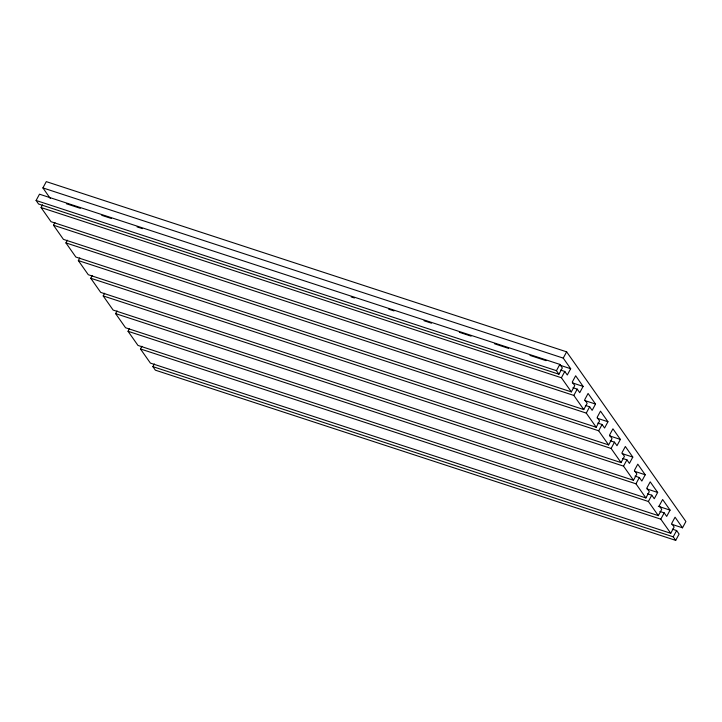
<?xml version="1.0" encoding="UTF-8"?>
<svg xmlns="http://www.w3.org/2000/svg" width="722" height="722" viewBox="0 0 722 722"><rect width="100%" height="100%" fill="white"/><g stroke="black" fill="none" stroke-linecap="round" stroke-linejoin="round"><path stroke-width="1.08" d="M36.1 200.481L39.493 194.191L559.839 364.393L562.33 367.931L558.927 374.213L38.582 204.01L36.1 200.481L556.445 370.675L558.927 374.213M50.341 198.514L42.896 187.91L46.289 181.628L566.635 351.831L685.9 521.519L682.507 527.809L671.794 524.307M572.952 387.741L577.23 389.14L579.721 392.678L583.114 386.396L575.66 375.792L572.266 382.073L574.748 385.602L571.355 391.893L51.009 221.69L41.073 207.548L42.526 204.858M585.38 405.421L589.657 406.82L592.139 410.349L595.542 404.067L588.087 393.463L584.685 399.744L587.176 403.282L583.773 409.564L63.428 239.37L53.491 225.228L54.944 222.529M597.798 423.092L602.085 424.491L604.567 428.029L607.96 421.747L600.505 411.143L597.112 417.424L599.594 420.962L596.201 427.243L75.855 257.041L65.919 242.899L67.372 240.209M610.225 440.772L614.503 442.171L616.994 445.709L620.388 439.427L612.933 428.814L609.539 435.104L612.021 438.633L608.628 444.914L88.283 274.721L78.337 260.579L79.799 257.889M622.644 458.443L626.931 459.851L629.413 463.38L632.806 457.098L625.351 446.494L621.958 452.775L624.44 456.313L621.046 462.594L100.701 292.392L90.764 278.25L92.217 275.56M635.071 476.123L639.349 477.522L641.84 481.06L645.233 474.778L637.779 464.174L634.385 470.455L636.867 473.984L633.474 480.274L113.128 310.072L103.192 295.93L104.645 293.24M647.49 493.803L651.776 495.202L654.258 498.731L657.661 492.449L650.206 481.845L646.804 488.126L649.295 491.664L645.892 497.945L125.547 327.752L115.61 313.61L117.063 310.911M659.917 511.474L664.204 512.873L666.686 516.411L670.079 510.129L662.625 499.525L659.231 505.806L661.713 509.344L658.32 515.625L137.974 345.423L128.038 331.281L129.491 328.591M682.507 527.809L675.052 517.196L671.659 523.486L674.14 527.015L670.747 533.296L150.402 363.103L140.456 348.961L141.918 346.271M672.344 529.154L676.622 530.553L679.104 534.09L675.711 540.372L155.365 370.169L152.883 366.641L154.337 363.942M556.445 370.675L559.839 364.393M560.525 370.061L564.812 371.469L567.293 374.998L570.687 368.716L563.241 358.112L566.635 351.831M571.355 391.893L561.418 377.75L564.812 371.469M583.773 409.564L573.837 395.421L577.23 389.14M596.201 427.243L586.264 413.101L589.657 406.82M608.628 444.914L598.682 430.781L602.085 424.491M621.046 462.594L611.11 448.452L614.503 442.171M633.474 480.274L623.537 466.132L626.931 459.851M645.892 497.945L635.956 483.803L639.349 477.522M658.32 515.625L648.383 501.483L651.776 495.202M670.747 533.296L660.801 519.163L664.204 512.873M675.711 540.372L673.229 536.834L676.622 530.553M42.896 187.91L563.241 358.112M66.406 203.775L80.322 208.324M101.739 215.327L111.378 218.477M137.072 226.888L142.424 228.639M351.208 296.923L354.412 297.978M388.68 309.178L394.031 310.929M424.013 320.739L431.503 323.194M459.345 332.291L471.123 336.145M494.669 343.852L508.595 348.401M530.002 355.414L546.067 360.666M559.983 365.215L570.687 368.716M41.073 207.548L561.418 377.75M572.411 382.895L583.114 386.396M53.491 225.228L573.837 395.421M584.829 400.566L595.542 404.067M65.919 242.899L586.264 413.101M597.256 418.246L607.96 421.747M78.337 260.579L598.682 430.781M609.675 435.917L620.388 439.427M90.764 278.25L611.11 448.452M622.102 453.596L632.806 457.098M103.192 295.93L623.537 466.132M634.53 471.276L645.233 474.778M115.61 313.61L635.956 483.803M646.948 488.947L657.661 492.449M128.038 331.281L648.383 501.483M658.302 506.275L670.079 510.129M140.456 348.961L660.801 519.163M152.883 366.641L673.229 536.834"/></g></svg>
